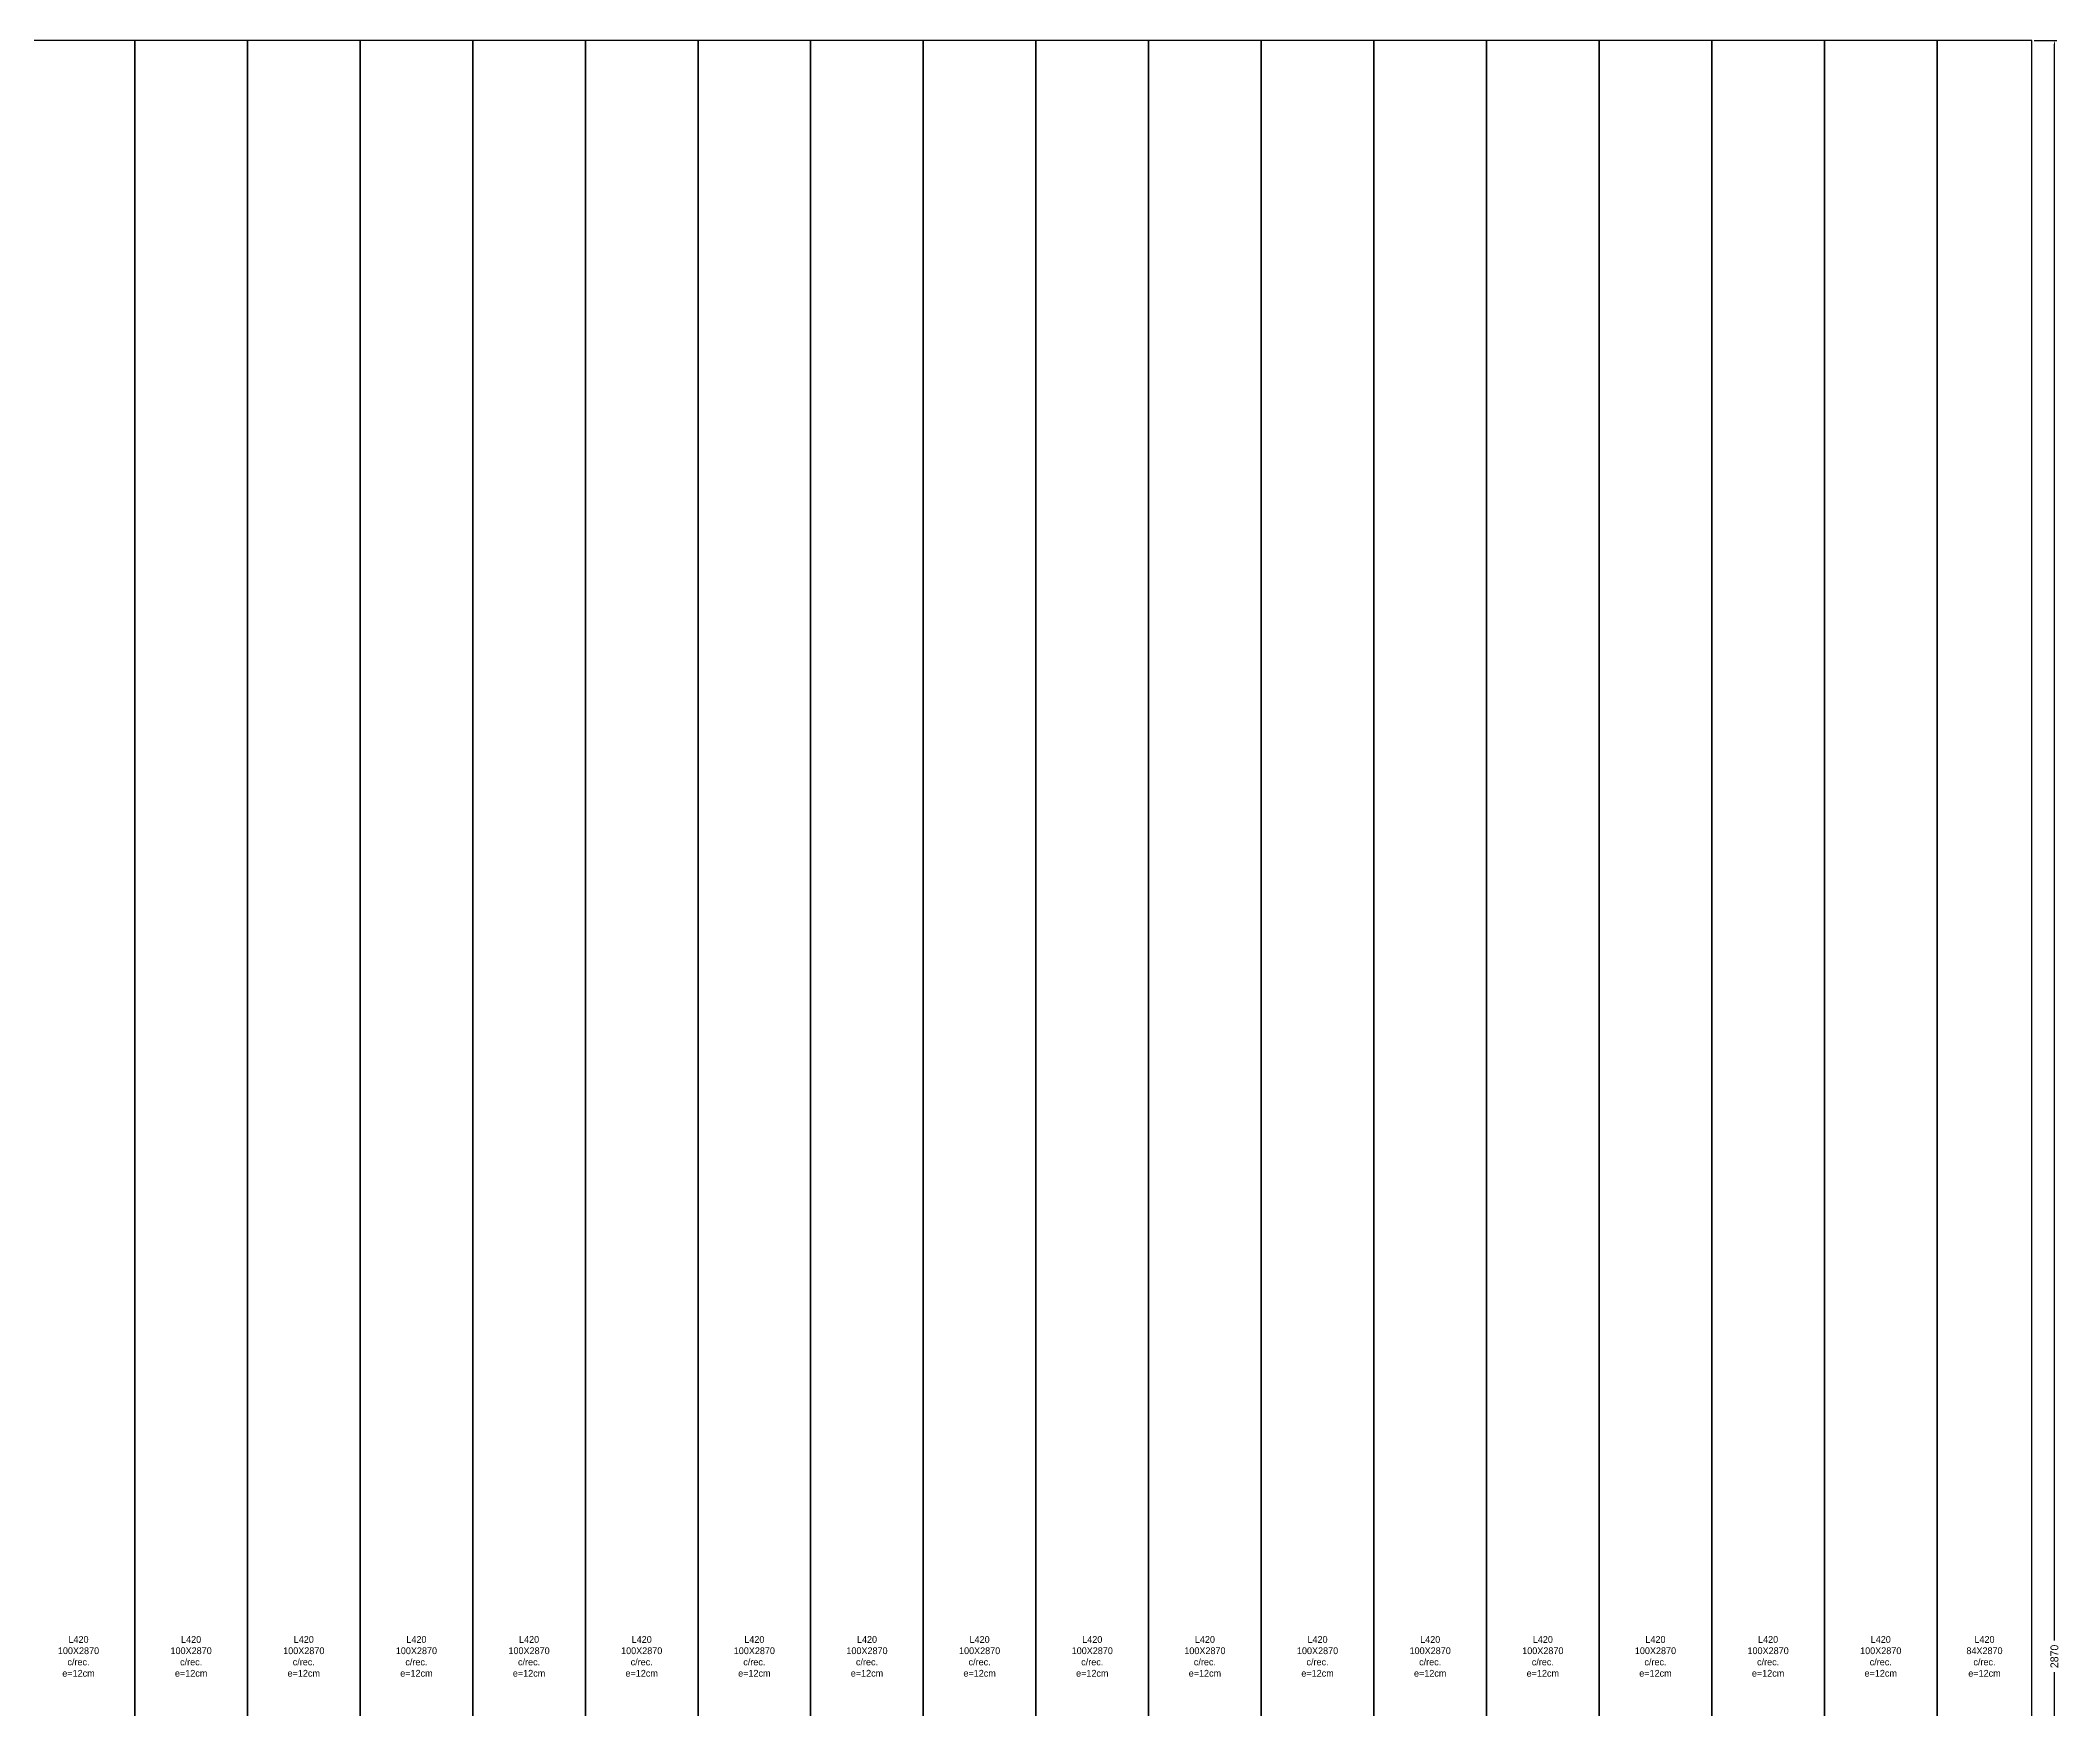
# Model space of a CAD drawing. Header units: metres. Extents: x -159 to 6009, y -50 to 2907.
# Drawn here: x 4216 to 6009, y 1388 to 2870 of the extents above; entities that cross this region are included whole.
import ezdxf

# ---------------------------------------------------------------- set-up
doc = ezdxf.new("R2010")
doc.units = ezdxf.units.M
for name, color, linetype in [('AUX00', 2, 'Continuous'), ('Contorno', 7, 'Continuous'), ('COTA', 3, 'Continuous'), ('Paineis', 3, 'Continuous')]:
    doc.layers.add(name, color=color, linetype=linetype)
doc.dimstyles.new('COTA_LJ', dxfattribs={"dimtxt": 7, "dimasz": 3.5, "dimexe": 2, "dimexo": 2, "dimgap": 1.5, "dimtad": 1, "dimdec": 1, "dimcen": 2.5, "dimclrd": 3, "dimclre": 3, "dimclrt": 3, "dimazin": 3, "dimtfac": 1, "dimtmove": 0, "dimatfit": 3})

# ---------------------------------------------------------------- blocks, each defined once
blk = doc.blocks.new('_CLOSEDFILLED')
at = {"color": 0, "linetype": 'BYBLOCK'}
blk.add_solid([(-1, 0.16), (0, 0), (-1, -0.16)], dxfattribs=at)
blk = doc.blocks.new('*D2')
at = {"color": 3}
for p, q in [((5986.2, 2870), (6006.2, 2870)), ((6004.2, 1449), (6004.2, 2866.5)), ((6004.2, 3.5), (6004.2, 1421)), ((5986.2, 0), (6006.2, 0))]:
    blk.add_line(p, q, dxfattribs=at)
at = {"layer": 'Defpoints'}
for p in [(5984.2, 2870), (5984.2, 0), (6004.2, 0)]:
    blk.add_point(p, dxfattribs=at)
at = {"layer": 'COTA', "color": 3, "xscale": 3.5, "yscale": 3.5}
for p, rotation in [((6004.2, 2870), 90), ((6004.2, 0), 270)]:
    blk.add_blockref('_CLOSEDFILLED', p, dxfattribs=dict(at, rotation=rotation))
at = {"layer": 'COTA', "color": 3, "insert": (6004.2, 1435), "char_height": 7, "attachment_point": 5, "rotation": 90}
blk.add_mtext('2870', dxfattribs=at)

msp = doc.modelspace()

# ---------------------------------------------------------------- linework, layer by layer
at = {"layer": 'Contorno'}
msp.add_lwpolyline([(0, 0), (5984.2, 0), (5984.2, 2870), (0, 2870), (0, 0)], close=True, dxfattribs=at)
at = {"layer": 'Paineis'}
for points in [[(4200, 0), (4300, 0), (4300, 2870), (4200, 2870)], [(4300, 0), (4400, 0), (4400, 2870), (4300, 2870)], [(4400, 0), (4500, 0), (4500, 2870), (4400, 2870)], [(4500, 0), (4600, 0), (4600, 2870), (4500, 2870)], [(4600, 0), (4700, 0), (4700, 2870), (4600, 2870)], [(4700, 0), (4800, 0), (4800, 2870), (4700, 2870)], [(4800, 0), (4900, 0), (4900, 2870), (4800, 2870)], [(4900, 0), (5000, 0), (5000, 2870), (4900, 2870)], [(5000, 0), (5100, 0), (5100, 2870), (5000, 2870)], [(5100, 0), (5200, 0), (5200, 2870), (5100, 2870)], [(5200, 0), (5300, 0), (5300, 2870), (5200, 2870)], [(5300, 0), (5400, 0), (5400, 2870), (5300, 2870)], [(5400, 0), (5500, 0), (5500, 2870), (5400, 2870)], [(5500, 0), (5600, 0), (5600, 2870), (5500, 2870)], [(5600, 0), (5700, 0), (5700, 2870), (5600, 2870)], [(5700, 0), (5800, 0), (5800, 2870), (5700, 2870)], [(5800, 0), (5900, 0), (5900, 2870), (5800, 2870)], [(5900, 0), (5984.2, 0), (5984.2, 2870), (5900, 2870)]]:
    msp.add_lwpolyline(points, close=True, dxfattribs=at)

# ---------------------------------------------------------------- texts
at = {"layer": 'AUX00', "char_height": 6, "attachment_point": 5}
for s, insert, width in [('\\pxqc;L420^J100X2870^Jc/rec.^Je=12cm', (4250, 1435), 100), ('\\pxqc;L420^J100X2870^Jc/rec.^Je=12cm', (4350, 1435), 100), ('\\pxqc;L420^J100X2870^Jc/rec.^Je=12cm', (4450, 1435), 100), ('\\pxqc;L420^J100X2870^Jc/rec.^Je=12cm', (4550, 1435), 100), ('\\pxqc;L420^J100X2870^Jc/rec.^Je=12cm', (4650, 1435), 100), ('\\pxqc;L420^J100X2870^Jc/rec.^Je=12cm', (4750, 1435), 100), ('\\pxqc;L420^J100X2870^Jc/rec.^Je=12cm', (4850, 1435), 100), ('\\pxqc;L420^J100X2870^Jc/rec.^Je=12cm', (4950, 1435), 100), ('\\pxqc;L420^J100X2870^Jc/rec.^Je=12cm', (5050, 1435), 100), ('\\pxqc;L420^J100X2870^Jc/rec.^Je=12cm', (5150, 1435), 100), ('\\pxqc;L420^J100X2870^Jc/rec.^Je=12cm', (5250, 1435), 100), ('\\pxqc;L420^J100X2870^Jc/rec.^Je=12cm', (5350, 1435), 100), ('\\pxqc;L420^J100X2870^Jc/rec.^Je=12cm', (5450, 1435), 100), ('\\pxqc;L420^J100X2870^Jc/rec.^Je=12cm', (5550, 1435), 100), ('\\pxqc;L420^J100X2870^Jc/rec.^Je=12cm', (5650, 1435), 100), ('\\pxqc;L420^J100X2870^Jc/rec.^Je=12cm', (5750, 1435), 100), ('\\pxqc;L420^J100X2870^Jc/rec.^Je=12cm', (5850, 1435), 100), ('\\pxqc;L420^J84X2870^Jc/rec.^Je=12cm', (5942.1, 1435), 84.2)]:
    msp.add_mtext(s, dxfattribs=dict(at, insert=insert, width=width))

# ---------------------------------------------------------------- dimensions: what is measured, and where the dimension line sits
at = {"layer": 'COTA'}
dim = msp.add_linear_dim(base=(6004.2, 0), p1=(5984.2, 0), p2=(5984.2, 2870), angle=90, dimstyle='COTA_LJ', dxfattribs=at)
dim.commit()
dim.dimension.update_dxf_attribs({"geometry": '*D2', "text_midpoint": (6004.2, 1435)})

doc.saveas('drawing.dxf')
